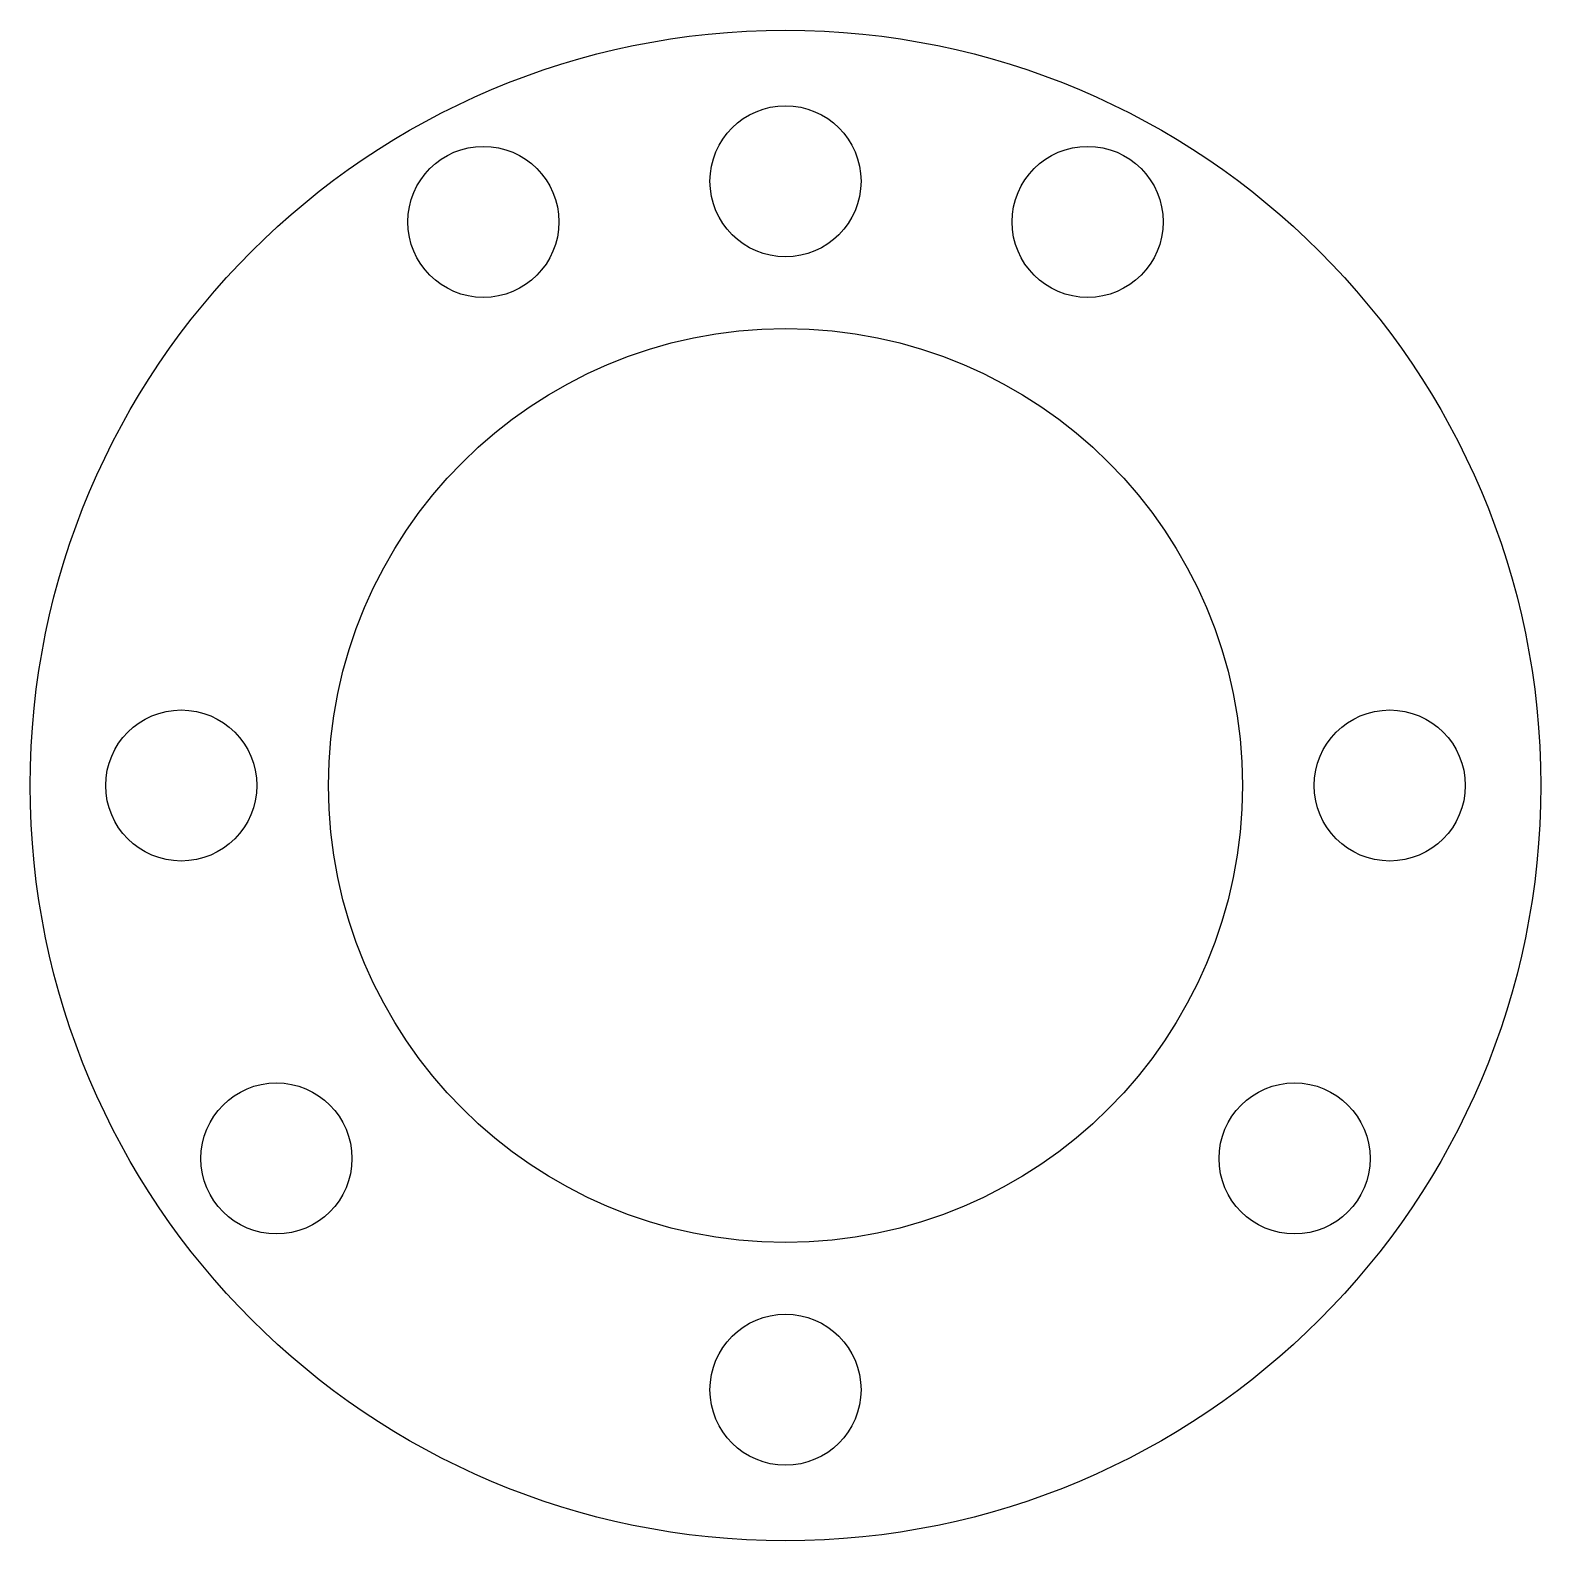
# Model space of a CAD drawing. Header units: millimetres. Extents: x -50 to 50, y -47 to 53.
import ezdxf

# ---------------------------------------------------------------- set-up
doc = ezdxf.new("R2010")
doc.units = ezdxf.units.MM

msp = doc.modelspace()

# ---------------------------------------------------------------- linework, layer by layer
at = {"color": 7, "linetype": 'Continuous', "lineweight": 25}
for centre, radius in [((0, 3), 50), ((0, 43), 5), ((-20, 40.31), 5), ((20, 40.31), 5), ((0, 3), 30.25), ((-40, 3), 5), ((40, 3), 5), ((-33.7, -21.69), 5), ((33.7, -21.69), 5), ((0, -37), 5)]:
    msp.add_circle(centre, radius, dxfattribs=at)

doc.saveas('drawing.dxf')
